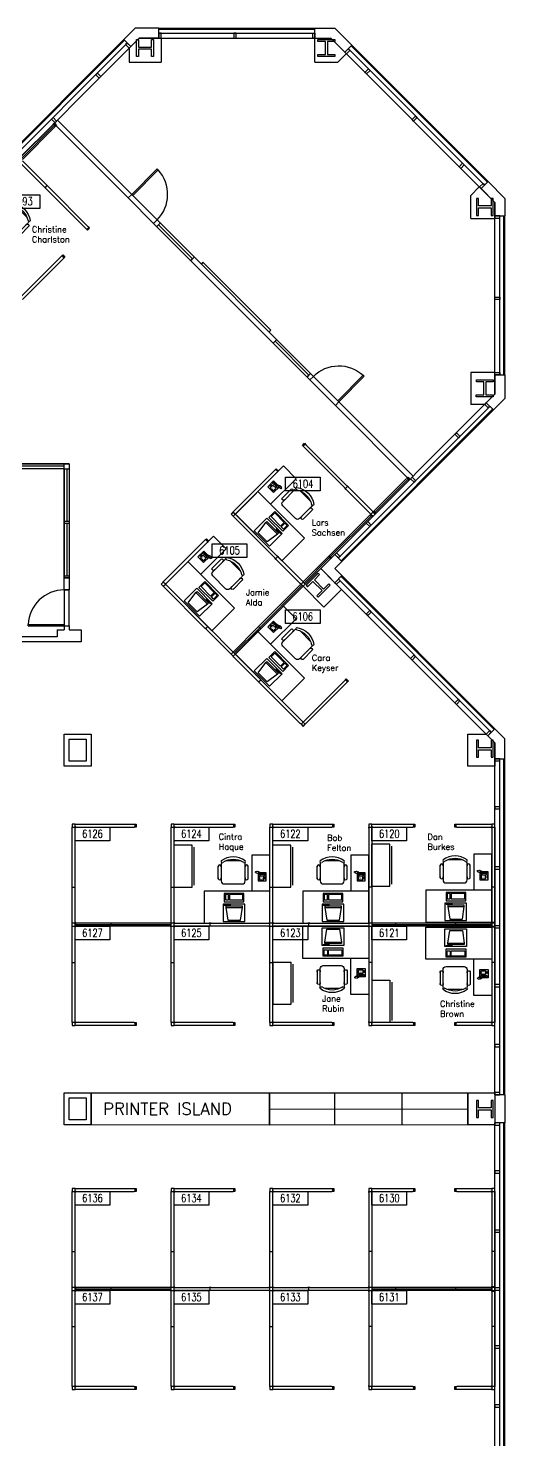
# Model space of a CAD drawing. Header units: millimetres. Extents: x 21174 to 87324, y 2476 to 67413.
# Drawn here: x 73922 to 86111, y 31363 to 67412 of the extents above; entities that cross this region are included whole.
import ezdxf
from ezdxf.enums import TextEntityAlignment as Align

# ---------------------------------------------------------------- set-up
doc = ezdxf.new("R2010")
doc.units = ezdxf.units.MM
doc.header["$MEASUREMENT"] = 0
for name, color, linetype in [('CHAIRS', 4, 'Continuous'), ('CPU', 6, 'Continuous'), ('E-B-FURR', 6, 'Continuous'), ('E-B-GLAZ', 8, 'Continuous'), ('E-B-MULL', 8, 'Continuous'), ('E-B-SHEL', 2, 'Continuous'), ('E-C-HEAD', 5, 'Continuous'), ('E-F-DOOR', 3, 'Continuous'), ('E-S-COLM', 8, 'Continuous'), ('EMPLOYEE', 1, 'Continuous'), ('FILE_CABINETS', 1, 'Continuous'), ('FURNITURE', 3, 'Continuous'), ('PANELS_201', 6, 'Continuous'), ('PHONES', 4, 'Continuous'), ('PRINTER_ISLAND', 7, 'Continuous'), ('RMNUM', 40, 'Continuous')]:
    doc.layers.add(name, color=color, linetype=linetype)
doc.styles.add('ARCHITXT', font='simplex.shx')
doc.styles.add('ROMANS', font='romans', dxfattribs={"width": 0.75, "height": 8})

# ---------------------------------------------------------------- blocks, each defined once
blk = doc.blocks.new('DR-36')
for p, q in [((0, 36), (0, 0)), ((0, 36), (1.5, 36)), ((1.5, 36), (1.5, 0)), ((0, 0), (1.5, 0))]:
    blk.add_line(p, q)
blk.add_arc((0, 0), 36, 0, 87.6141)
blk = doc.blocks.new('RMNUM')
at = {"layer": 'RMNUM'}
blk.add_lwpolyline([(-16.33354, 6.674702), (18.388073, 6.674702), (18.388073, -6.982766), (-16.33354, -6.982766), (-16.33354, 6.674702)], dxfattribs=at)
at = {"layer": 'RMNUM', "style": 'ROMANS', "width": 0.75}
blk.add_attdef('NUMBER', text='', height=8, dxfattribs=at).set_placement((1.027267, 0.114097), align=Align.MIDDLE_CENTER)
blk = doc.blocks.new('DESK2')
for p, q in [((33, 0), (-33, 0)), ((-33, 0), (-33, -68)), ((33, -32), (33, 0)), ((-33, -32), (33, -32)), ((-15, -68), (-15, -32)), ((-33, -68), (-15, -68))]:
    blk.add_line(p, q)
blk = doc.blocks.new('RECTANG')
for p, q in [((1, 1), (0, 1)), ((0, 1), (0, 0)), ((1, 0), (1, 1)), ((0, 0), (1, 0))]:
    blk.add_line(p, q)
blk = doc.blocks.new('IBMAT', base_point=(61, 306))
for p, q in [((75, 307), (75, 306)), ((81, 307), (75, 307)), ((81, 306), (81, 307))]:
    blk.add_line(p, q)
at = {"xscale": 21, "yscale": 17, "zscale": 21}
blk.add_blockref('RECTANG', (61, 306), dxfattribs=at)
blk = doc.blocks.new('KEYBOARD', base_point=(60, 294))
for p, xscale, yscale, zscale in [((60, 294), 19, 8, 19), ((61, 295), 13, 5, 13), ((75, 295), 3, 5, 3)]:
    blk.add_blockref('RECTANG', p, dxfattribs=dict(xscale=xscale, yscale=yscale, zscale=zscale))
blk = doc.blocks.new('COMPUTER')
for p, q in [((-6.6, 16.2), (-8.5, 3.5)), ((6.1, 16.2), (-6.6, 16.2)), ((8, 3.5), (6.1, 16.2)), ((-8.5, 3.5), (-8.5, 2)), ((8, 3.5), (-8.5, 3.5)), ((-8.5, 2), (8, 2)), ((8, 2), (8, 3.5))]:
    blk.add_line(p, q)
at = {"xscale": 1.033846153846154, "yscale": 1.033846153846154, "zscale": 1.033846153846154}
for name, p in [('IBMAT', (-10.9, 0)), ('KEYBOARD', (-10, -10.5))]:
    blk.add_blockref(name, p, dxfattribs=at)
blk = doc.blocks.new('CHAIR7')
for p, q in [((5.1, 15), (17.9, 15)), ((0, 9), (0, -9)), ((20, 12), (3, 12)), ((23, -7.4), (23, 7.4)), ((3, -12), (20, -12)), ((5.1, -15), (17.9, -15))]:
    blk.add_line(p, q)
for centre, radius, start, end in [((5.6, 13.5), 1.56, 73.7398, 286.2602), ((17.4, 13.5), 1.56, 253.7398, 106.2602), ((3, 9), 3, 90, 180), ((20, 9), 3, 62.4156, 90), ((22.3, 11.1), 1.1, 53.3099, 212.0274), ((4.8, 0), 19.6, 327.5758, 32.4242), ((7, 0), 20, 323.1301, 36.8699), ((3, -9), 3, 180, 270), ((5.6, -13.5), 1.56, 73.7398, 286.2602), ((17.4, -13.5), 1.56, 253.7398, 106.2602), ((20, -9), 3, 270, 297.5844), ((22.3, -11.1), 1.1, 147.9726, 306.6901)]:
    blk.add_arc(centre, radius, start, end)
blk = doc.blocks.new('FC42X18D')
for p, q in [((-21, 0), (-21, -18)), ((-21, 0), (21, 0)), ((21, -18), (21, 0)), ((-21, -18), (21, -18)), ((-19, -20), (19, -20))]:
    blk.add_line(p, q)
blk = doc.blocks.new('FNPHONE')
for p, q in [((-9.1, 0.2), (-9.7, 0)), ((-8.9, 0.6), (-9.5, 0.4)), ((-8.7, 1), (-9.3, 0.8)), ((-8.5, 1.4), (-9.1, 1.2)), ((-8.3, 1.8), (-8.9, 1.6)), ((-7.1, 0.6), (-7.5, -0.6)), ((-7.3, 6.5), (-7.3, 1.5)), ((-6.3, 6.5), (-6.3, 1.5)), ((-3.9, 4.8), (-3.9, 4.8)), ((-3.9, 3.9), (-3.9, 3.9)), ((-3.9, 3), (-3.9, 3)), ((-3.9, 2), (-3.9, 2)), ((-2.9, 4.8), (-2.9, 4.8)), ((-2.9, 3.9), (-2.9, 3.9)), ((-2.9, 3), (-2.9, 3)), ((-2.9, 2), (-2.9, 2)), ((-2, 4.8), (-2, 4.8)), ((-2, 3.9), (-2, 3.9)), ((-2, 3), (-2, 3)), ((-2, 2), (-2, 2)), ((-9.3, -0.2), (-9.9, -0.4)), ((-9.3, -0.6), (-9.9, -0.8)), ((-9.3, -1), (-9.9, -1.2)), ((-9.3, -1.4), (-9.9, -1.6)), ((-9.1, -1.8), (-9.7, -2)), ((-8.9, -2.2), (-9.5, -2.4)), ((-8.4, -2.5), (-9, -2.7)), ((-7.9, -2), (-8.5, -2.2)), ((-7.7, -1.6), (-8.3, -1.8)), ((-7.5, -1.2), (-8.1, -1.4)), ((-7.3, -0.8), (-7.9, -1))]:
    blk.add_line(p, q)
for centre, start, end in [((-6.8, 6.5), 298.4915, 241.5085), ((-6.8, 1.5), 118.4915, 61.5085)]:
    blk.add_arc(centre, 1.05, start, end)
for p, xscale, yscale, zscale in [((-8.2, 0), 8.20528234483245, 8.104073169521023, 8.20528234483245), ((-4.8, 1.3), 3.75, 4.375, 3.75), ((-4, 6.7), 2.03125, 0.46875, 2.03125)]:
    blk.add_blockref('RECTANG', p, dxfattribs=dict(xscale=xscale, yscale=yscale, zscale=zscale))

msp = doc.modelspace()

# ---------------------------------------------------------------- linework, layer by layer
at = {"layer": 'E-B-FURR'}
for p, q in [((76758, 67157), (72672, 63068)), ((76758, 67157), (81255, 67157)), ((77320, 67157), (77320, 66543)), ((76502, 66898), (76502, 66543)), ((81841, 66976), (85675, 63143)), ((81841, 66543), (82058, 66760)), ((76502, 66543), (77320, 66543)), ((81255, 66543), (81841, 66543)), ((74606, 65002), (74581, 64977)), ((74635, 64923), (74581, 64977)), ((76478, 63080), (74635, 64923)), ((74646, 65043), (74671, 65067)), ((74725, 65013), (74671, 65067)), ((76569, 63170), (74725, 65013)), ((83803, 65014), (83713, 65105)), ((85242, 63143), (85458, 63359)), ((85242, 62557), (85242, 63143)), ((81127, 58431), (77129, 62429)), ((81217, 58521), (77219, 62520)), ((85855, 58063), (85855, 62557)), ((80126, 59701), (78391, 61435)), ((85855, 58621), (85238, 58621)), ((85238, 58621), (85238, 57803)), ((85855, 58063), (81767, 53974)), ((83675, 55883), (81778, 57780)), ((83765, 55973), (81868, 57871)), ((85600, 57803), (85238, 57803)), ((74971, 56288), (70550, 56288)), ((74971, 56288), (74971, 53375)), ((74843, 56160), (70550, 56160)), ((74843, 56160), (74843, 53375)), ((83700, 55908), (83675, 55883)), ((83741, 55948), (83765, 55973)), ((74843, 53068), (74843, 53375)), ((74843, 53068), (74843, 53375)), ((74971, 53375), (74971, 53068)), ((74971, 53375), (74971, 53068)), ((74843, 53068), (74971, 53068)), ((81486, 52628), (80953, 53161)), ((85675, 49343), (81938, 53079)), ((74664, 52046), (74664, 51867)), ((74664, 52046), (74843, 52046)), ((74843, 52148), (74843, 52046)), ((74843, 52148), (74971, 52148)), ((74971, 52148), (74971, 52046)), ((74971, 52046), (75278, 52046)), ((75278, 52046), (75278, 51739)), ((75278, 51739), (70422, 51739)), ((74664, 51867), (70550, 51867)), ((85855, 40170), (85855, 48757)), ((85855, 30970), (85855, 39455))]:
    msp.add_line(p, q, dxfattribs=at)
for points in [[(81255, 66543), (81255, 67157), (81661, 67157), (81841, 66976)], [(76569, 63170), (76478, 63080)], [(85242, 62557), (85855, 62557), (85855, 62962), (85675, 63143)], [(77219, 62520), (77129, 62429)], [(78391, 61435), (78351, 61395)], [(80126, 59701), (80086, 59660)], [(81217, 58521), (81127, 58431)], [(81868, 57871), (81778, 57780)], [(80953, 53161), (81405, 53612)], [(81405, 53612), (81938, 53079)], [(81486, 52628), (81938, 53079)], [(85855, 49162), (85855, 48566), (85165, 48566), (85165, 49383), (85634, 49383)]]:
    msp.add_lwpolyline(points, dxfattribs=at)
for points in [[(75531, 49383), (75531, 48566), (74841, 48566), (74841, 49383)], [(75403, 49256), (75403, 48693), (74969, 48693), (74969, 49256)], [(75531, 40221), (75531, 39403), (74841, 39403), (74841, 40221)], [(75403, 40093), (75403, 39531), (74969, 39531), (74969, 40093)], [(85855, 40221), (85855, 39403), (85165, 39403), (85165, 40221)]]:
    msp.add_lwpolyline(points, close=True, dxfattribs=at)
at = {"layer": 'E-B-GLAZ'}
for p, q in [((76365, 67125), (72492, 63249)), ((76383, 67106), (72510, 63231)), ((77266, 67412), (81255, 67412)), ((77266, 67387), (81255, 67387)), ((77266, 67285), (81255, 67285)), ((76455, 67034), (72582, 63158)), ((82110, 66888), (85593, 63405)), ((82182, 66960), (85665, 63478)), ((82200, 66979), (85683, 63496)), ((85983, 58560), (85983, 62557)), ((86085, 58560), (86085, 62618)), ((86111, 58560), (86111, 62618)), ((78076, 61478), (78166, 61569)), ((81055, 58501), (81145, 58592)), ((85728, 57755), (81857, 53883)), ((85800, 57682), (81929, 53811)), ((85818, 57664), (81947, 53793)), ((74843, 56160), (74843, 56288)), ((74843, 56224), (73455, 56224)), ((74843, 56160), (74971, 56160)), ((74907, 56160), (74907, 54819)), ((74843, 54819), (74971, 54819)), ((74843, 54768), (74971, 54768)), ((74907, 54768), (74907, 53426)), ((74843, 53426), (74971, 53426)), ((74843, 53375), (74971, 53375)), ((74843, 53375), (74971, 53375)), ((74971, 53375), (74843, 53375)), ((74971, 53375), (74843, 53375)), ((85837, 49505), (81929, 53414)), ((85855, 49523), (81947, 53432)), ((85765, 49433), (81857, 53341)), ((85983, 40170), (85983, 48757)), ((86085, 40170), (86085, 48757)), ((86111, 40170), (86111, 48757)), ((85983, 30970), (85983, 39455)), ((86085, 30970), (86085, 39455)), ((86111, 30970), (86111, 39455))]:
    msp.add_line(p, q, dxfattribs=at)
for points in [[(78166, 61569), (78076, 61478), (78124, 61526), (77256, 62393), (77299, 62436), (77209, 62346)], [(81145, 58592), (81055, 58501), (81103, 58549), (80235, 59416), (80278, 59459), (80188, 59369)]]:
    msp.add_lwpolyline(points, dxfattribs=at)
at = {"layer": 'E-B-MULL'}
for points in [[(77266, 67285), (77266, 67157), (77324, 67157), (77324, 67285)], [(79182, 67285), (79182, 67157), (79240, 67157), (79240, 67285)], [(81255, 67285), (81255, 67157), (81198, 67157), (81198, 67285)], [(76414, 66994), (76505, 66903), (76545, 66944), (76455, 67034)], [(82149, 66846), (82059, 66756), (82018, 66797), (82109, 66887)], [(82664, 66335), (82573, 66244), (82533, 66285), (82623, 66375)], [(75650, 66226), (75740, 66136), (75781, 66176), (75691, 66267)], [(74516, 65092), (74606, 65002), (74647, 65042), (74557, 65133)], [(83869, 65129), (83778, 65039), (83738, 65080), (83828, 65170)], [(85033, 63965), (84943, 63875), (84984, 63834), (85074, 63924)], [(85595, 63408), (85505, 63317), (85464, 63358), (85555, 63448)], [(85983, 62618), (85855, 62618), (85855, 62561), (85983, 62561)], [(85983, 60484), (85855, 60484), (85855, 60541), (85983, 60541)], [(85983, 58560), (85855, 58560), (85855, 58617), (85983, 58617)], [(85687, 57714), (85597, 57804), (85638, 57845), (85728, 57755)], [(84925, 56951), (84834, 57042), (84875, 57082), (84965, 56992)], [(83791, 55817), (83700, 55908), (83741, 55948), (83831, 55858)], [(82697, 54724), (82607, 54814), (82566, 54773), (82657, 54683)], [(81857, 53883), (81767, 53974), (81807, 54014), (81898, 53924)], [(81857, 53341), (81767, 53251), (81807, 53210), (81898, 53301)], [(82697, 52501), (82607, 52411), (82566, 52451), (82657, 52542)], [(83791, 51408), (83700, 51317), (83741, 51277), (83831, 51367)], [(84925, 50273), (84834, 50183), (84875, 50142), (84965, 50233)], [(85724, 49474), (85634, 49383), (85675, 49343), (85765, 49433)], [(85983, 48757), (85855, 48757), (85855, 48699), (85983, 48699)], [(85983, 47530), (85855, 47530), (85855, 47473), (85983, 47473)], [(85983, 45997), (85855, 45997), (85855, 45939), (85983, 45939)], [(85983, 44492), (85855, 44492), (85855, 44435), (85983, 44435)], [(85983, 42988), (85855, 42988), (85855, 42930), (85983, 42930)], [(85983, 41454), (85855, 41454), (85855, 41397), (85983, 41397)], [(85983, 40228), (85855, 40228), (85855, 40170), (85983, 40170)], [(85983, 39455), (85855, 39455), (85855, 39397), (85983, 39397)], [(85983, 38228), (85855, 38228), (85855, 38170), (85983, 38170)], [(85983, 36720), (85855, 36720), (85855, 36663), (85983, 36663)], [(85983, 35241), (85855, 35241), (85855, 35184), (85983, 35184)], [(85983, 33762), (85855, 33762), (85855, 33705), (85983, 33705)], [(85983, 32254), (85855, 32254), (85855, 32197), (85983, 32197)]]:
    msp.add_lwpolyline(points, close=True, dxfattribs=at)
at = {"layer": 'E-B-SHEL'}
for p, q in [((76365, 67125), (76655, 67412)), ((76545, 66944), (76365, 67125)), ((76545, 66944), (76761, 67157)), ((77266, 67412), (76655, 67412)), ((77266, 67157), (76761, 67157)), ((77266, 67157), (77266, 67412)), ((81255, 67157), (81255, 67412)), ((81255, 67412), (81767, 67412)), ((81255, 67157), (81661, 67157)), ((82020, 66798), (81661, 67157)), ((82200, 66979), (81767, 67412)), ((82018, 66797), (82200, 66979)), ((85686, 63498), (85505, 63317)), ((86111, 63068), (85683, 63496)), ((85855, 62962), (85506, 63317)), ((85855, 62962), (85855, 62557)), ((86111, 63068), (86111, 62618)), ((85855, 62618), (86111, 62618)), ((85855, 58560), (86111, 58560)), ((85855, 58560), (85855, 58063)), ((86111, 58560), (86111, 57957)), ((85638, 57845), (85855, 58063)), ((85638, 57845), (85818, 57664)), ((85818, 57664), (86111, 57957)), ((81767, 53974), (81405, 53612)), ((81947, 53793), (81767, 53974)), ((81947, 53793), (81767, 53612)), ((81767, 53251), (81405, 53612)), ((81947, 53432), (81767, 53612)), ((81947, 53432), (81767, 53251)), ((85675, 49343), (85855, 49523)), ((85855, 49523), (86111, 49268)), ((85675, 49343), (85855, 49162)), ((85855, 48757), (85855, 49162)), ((86111, 48757), (86111, 49268)), ((85855, 48757), (86111, 48757)), ((86111, 40170), (85855, 40170)), ((85855, 40170), (85855, 39455)), ((86111, 40170), (86111, 39455)), ((86111, 39455), (85855, 39455))]:
    msp.add_line(p, q, dxfattribs=at)
at = {"layer": 'E-C-HEAD'}
for p, q in [((77217, 62520), (76567, 63171)), ((76477, 63081), (77127, 62429)), ((81779, 57779), (81127, 58429)), ((81218, 58519), (81869, 57869)), ((70550, 56288), (74971, 56288)), ((74971, 56288), (74971, 53375)), ((74843, 56160), (70601, 56160)), ((74843, 53375), (74843, 56160)), ((74843, 53068), (74843, 52148)), ((74971, 53068), (74843, 53068)), ((74971, 52148), (74971, 53068)), ((74843, 52148), (74971, 52148))]:
    msp.add_line(p, q, dxfattribs=at)
at = {"layer": 'E-S-COLM'}
for points in [[(76745, 66688), (76693, 66688), (76694, 67122), (76745, 67122), (76745, 66931), (77077, 66930), (77077, 67122), (77129, 67122), (77128, 66687), (77077, 66687), (77077, 66879), (76745, 66880)], [(81331, 67074), (81332, 67125), (81766, 67124), (81766, 67073), (81574, 67073), (81574, 66741), (81765, 66741), (81765, 66690), (81331, 66690), (81331, 66741), (81523, 66741), (81523, 67073)], [(85766, 62633), (85817, 62633), (85817, 63067), (85766, 63067), (85766, 62875), (85434, 62875), (85434, 63067), (85383, 63067), (85383, 62633), (85434, 62633), (85434, 62824), (85766, 62824)], [(85383, 58379), (85383, 58430), (85817, 58429), (85817, 58378), (85625, 58378), (85625, 58046), (85817, 58046), (85816, 57995), (85382, 57995), (85382, 58047), (85574, 58046), (85574, 58379)], [(81376, 53457), (81340, 53493), (81033, 53186), (81069, 53150), (81204, 53285), (81439, 53050), (81304, 52915), (81340, 52879), (81647, 53186), (81611, 53222), (81476, 53086), (81241, 53321)], [(85766, 48795), (85817, 48795), (85817, 49230), (85766, 49230), (85766, 49038), (85434, 49038), (85434, 49230), (85383, 49230), (85383, 48795), (85434, 48795), (85434, 48987), (85766, 48987)], [(85766, 39595), (85817, 39595), (85817, 40030), (85766, 40030), (85766, 39838), (85434, 39838), (85434, 40030), (85383, 40030), (85383, 39595), (85434, 39595), (85434, 39787), (85766, 39787)]]:
    msp.add_lwpolyline(points, close=True, dxfattribs=at)
at = {"layer": 'FILE_CABINETS'}
for p, q in [((81753, 40216), (81754, 39399)), ((83480, 40221), (83481, 39401)), ((80097, 39809), (85165, 39812))]:
    msp.add_line(p, q, dxfattribs=at)
msp.add_lwpolyline([(80097, 40221), (85165, 40221), (85165, 39403), (80097, 39397)], close=True, dxfattribs=at)
at = {"layer": 'PANELS_201', "linetype": 'Continuous'}
for p, q in [((82688, 55004), (82742, 54950)), ((82797, 55004), (82742, 55058)), ((81658, 53865), (81604, 53920)), ((85779, 45498), (85779, 45447)), ((85855, 45473), (85779, 45473)), ((85855, 45498), (85855, 45447)), ((77678, 44553), (78547, 44553)), ((78547, 44476), (77678, 44476)), ((78598, 44553), (80080, 44553)), ((80080, 44476), (78598, 44476)), ((80208, 44553), (81077, 44553)), ((81077, 44476), (80208, 44476)), ((81128, 44553), (82610, 44553)), ((82610, 44476), (81128, 44476)), ((85855, 44553), (85779, 44553)), ((85779, 44476), (85855, 44476)), ((85779, 43582), (85779, 43531)), ((85855, 43556), (85779, 43556)), ((85855, 43582), (85855, 43531)), ((85779, 36196), (85779, 36145)), ((85855, 36171), (85779, 36171)), ((85855, 36196), (85855, 36145)), ((77678, 35251), (78547, 35251)), ((78547, 35174), (77678, 35174)), ((78598, 35251), (80080, 35251)), ((80080, 35174), (78598, 35174)), ((80208, 35251), (81077, 35251)), ((81077, 35174), (80208, 35174)), ((81128, 35251), (82610, 35251)), ((82610, 35174), (81128, 35174)), ((85855, 35251), (85779, 35251)), ((85779, 35174), (85855, 35174)), ((85779, 34280), (85779, 34228)), ((85855, 34254), (85779, 34254)), ((85855, 34280), (85855, 34228))]:
    msp.add_line(p, q, dxfattribs=at)
for points in [[(73721, 64116), (74552, 64947)], [(73730, 64071), (74597, 64938)], [(73775, 64062), (74606, 64893)], [(74554, 64951), (74573, 64968), (74592, 64985), (74643, 64928), (74605, 64894)], [(74624, 64911), (74573, 64968)], [(74335, 63357), (73721, 63971)], [(74389, 63411), (73775, 64026)], [(74371, 63321), (74335, 63357)], [(74353, 63339), (74407, 63393)], [(75419, 62273), (74371, 63321)], [(74425, 63375), (74389, 63411)], [(75473, 62327), (74425, 63375)], [(75456, 62345), (75474, 62326), (75492, 62308), (75437, 62254), (75401, 62291)], [(75419, 62273), (75474, 62326)], [(74769, 61586), (73721, 60538)], [(74823, 61532), (73775, 60484)], [(74769, 61586), (74787, 61604), (74805, 61622), (74859, 61568), (74823, 61532)], [(74841, 61550), (74787, 61604)], [(80971, 56721), (80953, 56739), (80935, 56757), (80990, 56811), (81026, 56775)], [(81008, 56793), (80953, 56739)], [(82020, 55672), (80971, 56721)], [(82074, 55727), (81026, 56775)], [(79182, 55076), (80231, 56124)], [(79237, 55022), (80285, 56070)], [(80231, 56124), (80249, 56142), (80267, 56160), (80321, 56106), (80285, 56070)], [(80303, 56088), (80249, 56142)], [(83592, 55907), (82760, 55076)], [(83637, 55898), (82769, 55031)], [(83594, 55911), (83613, 55928), (83632, 55945), (83683, 55888), (83645, 55854)], [(83664, 55871), (83613, 55928)], [(82056, 55636), (82020, 55672)], [(82038, 55654), (82092, 55709)], [(82670, 55022), (82056, 55636)], [(82110, 55690), (82074, 55727)], [(82724, 55076), (82110, 55690)], [(83646, 55853), (82815, 55022)], [(79164, 55058), (79110, 55004), (79164, 54950)], [(79237, 55022), (79219, 55004), (79164, 55058), (79182, 55076)], [(79182, 54932), (79164, 54950), (79219, 55004), (79237, 54986)], [(80231, 53883), (79182, 54932)], [(80285, 53938), (79237, 54986)], [(82670, 54986), (81622, 53938)], [(82715, 54977), (81631, 53892)], [(82724, 54932), (81676, 53883)], [(82724, 55076), (82742, 55058), (82688, 55004), (82670, 55022)], [(82760, 54968), (82742, 54950), (82724, 54932), (82670, 54986), (82706, 55022)], [(82670, 54986), (82688, 55004), (82742, 54950), (82724, 54932)], [(82724, 55040), (82742, 55058), (82760, 55076), (82815, 55022), (82779, 54986)], [(82815, 55022), (82797, 55004), (82742, 55058), (82760, 55076)], [(82797, 55004), (82742, 54950)], [(77394, 53287), (78442, 54335)], [(77448, 53233), (78496, 54281)], [(78442, 54335), (78460, 54353), (78478, 54371), (78532, 54317), (78496, 54281)], [(78514, 54299), (78460, 54353)], [(80267, 53847), (80231, 53883)], [(80249, 53865), (80303, 53920)], [(80881, 53233), (80267, 53847)], [(80321, 53902), (80285, 53938)], [(80935, 53287), (80321, 53902)], [(81586, 53902), (80971, 53287)], [(81631, 53892), (80981, 53242)], [(81640, 53847), (81026, 53233)], [(81586, 53902), (81604, 53920), (81622, 53938), (81676, 53883), (81640, 53847)], [(81622, 53938), (81586, 53902)], [(81658, 53865), (81604, 53920)], [(81676, 53883), (81640, 53847)], [(77375, 53269), (77321, 53215), (77375, 53161)], [(77448, 53233), (77430, 53215), (77375, 53269), (77394, 53287)], [(77394, 53143), (77375, 53161), (77430, 53215), (77448, 53197)], [(78442, 52094), (77394, 53143)], [(78496, 52149), (77448, 53197)], [(79833, 52149), (80881, 53197)], [(79842, 52103), (80926, 53188)], [(79887, 52094), (80935, 53143)], [(80935, 53287), (80953, 53269), (80899, 53215), (80881, 53233)], [(80881, 53197), (80899, 53215), (80953, 53161), (80935, 53143)], [(81026, 53233), (81008, 53215), (80953, 53269), (80971, 53287)], [(81008, 53215), (80953, 53161)], [(78478, 52058), (78442, 52094)], [(78460, 52076), (78514, 52131)], [(79092, 51444), (78478, 52058)], [(78532, 52113), (78496, 52149)], [(79146, 51498), (78532, 52113)], [(79182, 51498), (79797, 52113)], [(79192, 51453), (79842, 52103)], [(79237, 51444), (79851, 52058)], [(79797, 52113), (79833, 52149)], [(79815, 52131), (79869, 52076)], [(79851, 52058), (79887, 52094)], [(79146, 51498), (79164, 51480), (79110, 51426), (79092, 51444)], [(79164, 51372), (79110, 51426)], [(79237, 51444), (79219, 51426), (79164, 51480), (79182, 51498)], [(79182, 51354), (79164, 51372), (79219, 51426), (79237, 51408)], [(79797, 50739), (79182, 51354)], [(79851, 50793), (79237, 51408)], [(79833, 50703), (79797, 50739)], [(79815, 50721), (79869, 50775)], [(80881, 49655), (79833, 50703)], [(79887, 50757), (79851, 50793)], [(80935, 49709), (79887, 50757)], [(82020, 50757), (80971, 49709)], [(82074, 50703), (81026, 49655)], [(82020, 50757), (82038, 50775), (82056, 50793), (82110, 50739), (82074, 50703)], [(82092, 50721), (82038, 50775)], [(80935, 49709), (80953, 49691), (80899, 49637), (80881, 49655)], [(80899, 49637), (80953, 49583), (81008, 49637)], [(81026, 49655), (81008, 49637), (80953, 49691), (80971, 49709)], [(75122, 47083), (75045, 47083), (75045, 47006)], [(75045, 46981), (75045, 47006), (75122, 47006), (75122, 46981)], [(75045, 45498), (75045, 46981)], [(75148, 47006), (75122, 47006), (75122, 47083), (75148, 47083)], [(75122, 45498), (75122, 46981)], [(75148, 47083), (76630, 47083)], [(75148, 47006), (76630, 47006)], [(76630, 47083), (76655, 47083), (76681, 47083), (76681, 47006), (76630, 47006)], [(76655, 47006), (76655, 47083)], [(77652, 47083), (77575, 47083), (77575, 47006)], [(77575, 46981), (77575, 47006), (77652, 47006), (77652, 46981)], [(77575, 45498), (77575, 46981)], [(77678, 47006), (77652, 47006), (77652, 47083), (77678, 47083)], [(77652, 45498), (77652, 46981)], [(77678, 47083), (79160, 47083)], [(77678, 47006), (79160, 47006)], [(79160, 47083), (79185, 47083), (79211, 47083), (79211, 47006), (79160, 47006)], [(79185, 47006), (79185, 47083)], [(80182, 47083), (80105, 47083), (80105, 47006)], [(80105, 46981), (80105, 47006), (80182, 47006), (80182, 46981)], [(80105, 45498), (80105, 46981)], [(80208, 47006), (80182, 47006), (80182, 47083), (80208, 47083)], [(80182, 45498), (80182, 46981)], [(80208, 47083), (81690, 47083)], [(80208, 47006), (81690, 47006)], [(81690, 47083), (81715, 47083), (81741, 47083), (81741, 47006), (81690, 47006)], [(81715, 47006), (81715, 47083)], [(82712, 47083), (82635, 47083), (82635, 47006)], [(82635, 46981), (82635, 47006), (82712, 47006), (82712, 46981)], [(82635, 46981), (82635, 45498)], [(82738, 47006), (82712, 47006), (82712, 47083), (82738, 47083)], [(82712, 46981), (82712, 45498)], [(82738, 47083), (83760, 47083)], [(82738, 47006), (83760, 47006)], [(83760, 47083), (83785, 47083), (83811, 47083), (83811, 47006), (83760, 47006)], [(83785, 47006), (83785, 47083)], [(84884, 47006), (84859, 47006), (84833, 47006), (84833, 47083), (84884, 47083)], [(84859, 47083), (84859, 47006)], [(84884, 47083), (85753, 47083)], [(84884, 47006), (85753, 47006)], [(85753, 47083), (85779, 47083), (85779, 47006), (85753, 47006)], [(85855, 47006), (85855, 47083), (85779, 47083)], [(85779, 46981), (85779, 47006), (85855, 47006), (85855, 46981)], [(85779, 46981), (85779, 45498)], [(85855, 46981), (85855, 45498)], [(75045, 45447), (75045, 45498)], [(75045, 45473), (75122, 45473)], [(75045, 44578), (75045, 45447)], [(75122, 45447), (75122, 45498)], [(75122, 44578), (75122, 45447)], [(77575, 45447), (77575, 45498)], [(77575, 45473), (77652, 45473)], [(77575, 44578), (77575, 45447)], [(77652, 45447), (77652, 45498)], [(77652, 44578), (77652, 45447)], [(80105, 45447), (80105, 45498)], [(80105, 45473), (80182, 45473)], [(80105, 44578), (80105, 45447)], [(80182, 45447), (80182, 45498)], [(80182, 44578), (80182, 45447)], [(82635, 45498), (82635, 45447)], [(82712, 45473), (82635, 45473)], [(82635, 45447), (82635, 44578)], [(82712, 45498), (82712, 45447)], [(82712, 45447), (82712, 44578)], [(85779, 45447), (85779, 44578)], [(85855, 45447), (85855, 44578)], [(75122, 44578), (75122, 44553), (75045, 44553), (75045, 44578)], [(75045, 44476), (75045, 44553)], [(75045, 44451), (75045, 44476), (75122, 44476), (75122, 44451)], [(75045, 43582), (75045, 44451)], [(75148, 44476), (75122, 44476), (75122, 44553), (75148, 44553)], [(76042, 44515), (75122, 44515)], [(75122, 43582), (75122, 44451)], [(76017, 44553), (75148, 44553)], [(76017, 44476), (75148, 44476)], [(76068, 44553), (76017, 44553)], [(76068, 44476), (76017, 44476)], [(76042, 44476), (76042, 44553)], [(77575, 44515), (76042, 44515)], [(77550, 44553), (76068, 44553)], [(77550, 44476), (76068, 44476)], [(77550, 44476), (77575, 44476), (77575, 44553), (77550, 44553)], [(77652, 44578), (77652, 44553), (77575, 44553), (77575, 44578)], [(77575, 44451), (77575, 44476), (77652, 44476), (77652, 44451)], [(77575, 43582), (77575, 44451)], [(77678, 44476), (77652, 44476), (77652, 44553), (77678, 44553)], [(77652, 43582), (77652, 44451)], [(78598, 44553), (78547, 44553)], [(78598, 44476), (78547, 44476)], [(78572, 44476), (78572, 44553)], [(80080, 44476), (80105, 44476), (80105, 44553), (80080, 44553)], [(80182, 44578), (80182, 44553), (80105, 44553), (80105, 44578)], [(80105, 44451), (80105, 44476), (80182, 44476), (80182, 44451)], [(80105, 43582), (80105, 44451)], [(80208, 44476), (80182, 44476), (80182, 44553), (80208, 44553)], [(80182, 43582), (80182, 44451)], [(81128, 44553), (81077, 44553)], [(81128, 44476), (81077, 44476)], [(81102, 44476), (81102, 44553)], [(82610, 44553), (82635, 44553), (82635, 44476), (82610, 44476)], [(82712, 44578), (82712, 44553), (82635, 44553), (82635, 44578)], [(82635, 44451), (82635, 44476), (82712, 44476), (82712, 44451)], [(82635, 44451), (82635, 43582)], [(82738, 44553), (82712, 44553), (82712, 44476), (82738, 44476)], [(83325, 44515), (82712, 44515)], [(82712, 44451), (82712, 43582)], [(83300, 44553), (82738, 44553)], [(83300, 44476), (82738, 44476)], [(83351, 44553), (83300, 44553)], [(83351, 44476), (83300, 44476)], [(83325, 44476), (83325, 44553)], [(84859, 44515), (83325, 44515)], [(84833, 44553), (83351, 44553)], [(84833, 44476), (83351, 44476)], [(84884, 44553), (84833, 44553)], [(84884, 44476), (84833, 44476)], [(84859, 44476), (84859, 44553)], [(85779, 44515), (84859, 44515)], [(85753, 44553), (84884, 44553)], [(85753, 44476), (84884, 44476)], [(85753, 44553), (85779, 44553), (85779, 44476), (85753, 44476)], [(85855, 44578), (85855, 44553), (85779, 44553), (85779, 44578)], [(85779, 44527), (85779, 44553), (85779, 44578), (85855, 44578), (85855, 44527)], [(85855, 44502), (85855, 44476), (85855, 44451), (85779, 44451), (85779, 44502)], [(85779, 44451), (85779, 44476), (85855, 44476), (85855, 44451)], [(85779, 44451), (85779, 43582)], [(85855, 44553), (85855, 44476)], [(85855, 44451), (85855, 43582)], [(75045, 43531), (75045, 43582)], [(75045, 43556), (75122, 43556)], [(75045, 42048), (75045, 43531)], [(75122, 43531), (75122, 43582)], [(75122, 42048), (75122, 43531)], [(77575, 43531), (77575, 43582)], [(77575, 43556), (77652, 43556)], [(77575, 42048), (77575, 43531)], [(77652, 43531), (77652, 43582)], [(77652, 42048), (77652, 43531)], [(80105, 43531), (80105, 43582)], [(80105, 43556), (80182, 43556)], [(80105, 42048), (80105, 43531)], [(80182, 43531), (80182, 43582)], [(80182, 42048), (80182, 43531)], [(82635, 43582), (82635, 43531)], [(82712, 43556), (82635, 43556)], [(82635, 43531), (82635, 42048)], [(82712, 43582), (82712, 43531)], [(82712, 43531), (82712, 42048)], [(85779, 43531), (85779, 42049)], [(85855, 43531), (85855, 42049)], [(75122, 42048), (75122, 42023), (75045, 42023), (75045, 42048)], [(75045, 42023), (75045, 41946), (75122, 41946)], [(75148, 41946), (75122, 41946), (75122, 42023), (75148, 42023)], [(76630, 42023), (75148, 42023)], [(76630, 41946), (75148, 41946)], [(76630, 42023), (76655, 42023), (76681, 42023), (76681, 41946), (76630, 41946)], [(76655, 41946), (76655, 42023)], [(77652, 42048), (77652, 42023), (77575, 42023), (77575, 42048)], [(77575, 42023), (77575, 41946), (77652, 41946)], [(77678, 41946), (77652, 41946), (77652, 42023), (77678, 42023)], [(79160, 42023), (77678, 42023)], [(79160, 41946), (77678, 41946)], [(79160, 42023), (79185, 42023), (79211, 42023), (79211, 41946), (79160, 41946)], [(79185, 41946), (79185, 42023)], [(80182, 42048), (80182, 42023), (80105, 42023), (80105, 42048)], [(80105, 42023), (80105, 41946), (80182, 41946)], [(80208, 41946), (80182, 41946), (80182, 42023), (80208, 42023)], [(81690, 42023), (80208, 42023)], [(81690, 41946), (80208, 41946)], [(81690, 42023), (81715, 42023), (81741, 42023), (81741, 41946), (81690, 41946)], [(81715, 41946), (81715, 42023)], [(82712, 42048), (82712, 42023), (82635, 42023), (82635, 42048)], [(82635, 42023), (82635, 41946), (82712, 41946)], [(82738, 41946), (82712, 41946), (82712, 42023), (82738, 42023)], [(83760, 42023), (82738, 42023)], [(83760, 41946), (82738, 41946)], [(83760, 42023), (83785, 42023), (83811, 42023), (83811, 41946), (83760, 41946)], [(83785, 41946), (83785, 42023)], [(84884, 41946), (84859, 41946), (84833, 41946), (84833, 42023), (84884, 42023)], [(84859, 42023), (84859, 41946)], [(85753, 42023), (84884, 42023)], [(85753, 41946), (84884, 41946)], [(85753, 42023), (85779, 42023), (85779, 41946), (85753, 41946)], [(85855, 42049), (85855, 42023), (85779, 42023), (85779, 42049)], [(85779, 41946), (85855, 41946), (85855, 42023)], [(75122, 37781), (75045, 37781), (75045, 37704)], [(75045, 37678), (75045, 37704), (75122, 37704), (75122, 37678)], [(75045, 36196), (75045, 37678)], [(75148, 37704), (75122, 37704), (75122, 37781), (75148, 37781)], [(75122, 36196), (75122, 37678)], [(75148, 37781), (76630, 37781)], [(75148, 37704), (76630, 37704)], [(76630, 37781), (76655, 37781), (76681, 37781), (76681, 37704), (76630, 37704)], [(76655, 37704), (76655, 37781)], [(77652, 37781), (77575, 37781), (77575, 37704)], [(77575, 37678), (77575, 37704), (77652, 37704), (77652, 37678)], [(77575, 36196), (77575, 37678)], [(77678, 37704), (77652, 37704), (77652, 37781), (77678, 37781)], [(77652, 36196), (77652, 37678)], [(77678, 37781), (79160, 37781)], [(77678, 37704), (79160, 37704)], [(79160, 37781), (79185, 37781), (79211, 37781), (79211, 37704), (79160, 37704)], [(79185, 37704), (79185, 37781)], [(80182, 37781), (80105, 37781), (80105, 37704)], [(80105, 37678), (80105, 37704), (80182, 37704), (80182, 37678)], [(80105, 36196), (80105, 37678)], [(80208, 37704), (80182, 37704), (80182, 37781), (80208, 37781)], [(80182, 36196), (80182, 37678)], [(80208, 37781), (81690, 37781)], [(80208, 37704), (81690, 37704)], [(81690, 37781), (81715, 37781), (81741, 37781), (81741, 37704), (81690, 37704)], [(81715, 37704), (81715, 37781)], [(82712, 37781), (82635, 37781), (82635, 37704)], [(82635, 37678), (82635, 37704), (82712, 37704), (82712, 37678)], [(82635, 37678), (82635, 36196)], [(82738, 37704), (82712, 37704), (82712, 37781), (82738, 37781)], [(82712, 37678), (82712, 36196)], [(82738, 37781), (83760, 37781)], [(82738, 37704), (83760, 37704)], [(83760, 37781), (83785, 37781), (83811, 37781), (83811, 37704), (83760, 37704)], [(83785, 37704), (83785, 37781)], [(84884, 37704), (84859, 37704), (84833, 37704), (84833, 37781), (84884, 37781)], [(84859, 37781), (84859, 37704)], [(84884, 37781), (85753, 37781)], [(84884, 37704), (85753, 37704)], [(85753, 37781), (85779, 37781), (85779, 37704), (85753, 37704)], [(85855, 37704), (85855, 37781), (85779, 37781)], [(85779, 37678), (85779, 37704), (85855, 37704), (85855, 37678)], [(85779, 37678), (85779, 36196)], [(85855, 37678), (85855, 36196)], [(75045, 36145), (75045, 36196)], [(75045, 36171), (75122, 36171)], [(75045, 35276), (75045, 36145)], [(75122, 36145), (75122, 36196)], [(75122, 35276), (75122, 36145)], [(77575, 36145), (77575, 36196)], [(77575, 36171), (77652, 36171)], [(77575, 35276), (77575, 36145)], [(77652, 36145), (77652, 36196)], [(77652, 35276), (77652, 36145)], [(80105, 36145), (80105, 36196)], [(80105, 36171), (80182, 36171)], [(80105, 35276), (80105, 36145)], [(80182, 36145), (80182, 36196)], [(80182, 35276), (80182, 36145)], [(82635, 36196), (82635, 36145)], [(82712, 36171), (82635, 36171)], [(82635, 36145), (82635, 35276)], [(82712, 36196), (82712, 36145)], [(82712, 36145), (82712, 35276)], [(85779, 36145), (85779, 35276)], [(85855, 36145), (85855, 35276)], [(75122, 35276), (75122, 35251), (75045, 35251), (75045, 35276)], [(75045, 35174), (75045, 35251)], [(75045, 35148), (75045, 35174), (75122, 35174), (75122, 35148)], [(75045, 34280), (75045, 35148)], [(75148, 35174), (75122, 35174), (75122, 35251), (75148, 35251)], [(76042, 35212), (75122, 35212)], [(75122, 34280), (75122, 35148)], [(76017, 35251), (75148, 35251)], [(76017, 35174), (75148, 35174)], [(76068, 35251), (76017, 35251)], [(76068, 35174), (76017, 35174)], [(76042, 35174), (76042, 35251)], [(77575, 35212), (76042, 35212)], [(77550, 35251), (76068, 35251)], [(77550, 35174), (76068, 35174)], [(77550, 35174), (77575, 35174), (77575, 35251), (77550, 35251)], [(77652, 35276), (77652, 35251), (77575, 35251), (77575, 35276)], [(77575, 35148), (77575, 35174), (77652, 35174), (77652, 35148)], [(77575, 34280), (77575, 35148)], [(77678, 35174), (77652, 35174), (77652, 35251), (77678, 35251)], [(77652, 34280), (77652, 35148)], [(78598, 35251), (78547, 35251)], [(78598, 35174), (78547, 35174)], [(78572, 35174), (78572, 35251)], [(80080, 35174), (80105, 35174), (80105, 35251), (80080, 35251)], [(80182, 35276), (80182, 35251), (80105, 35251), (80105, 35276)], [(80105, 35148), (80105, 35174), (80182, 35174), (80182, 35148)], [(80105, 34280), (80105, 35148)], [(80208, 35174), (80182, 35174), (80182, 35251), (80208, 35251)], [(80182, 34280), (80182, 35148)], [(81128, 35251), (81077, 35251)], [(81128, 35174), (81077, 35174)], [(81102, 35174), (81102, 35251)], [(82610, 35251), (82635, 35251), (82635, 35174), (82610, 35174)], [(82712, 35276), (82712, 35251), (82635, 35251), (82635, 35276)], [(82635, 35148), (82635, 35174), (82712, 35174), (82712, 35148)], [(82635, 35148), (82635, 34280)], [(82738, 35251), (82712, 35251), (82712, 35174), (82738, 35174)], [(83325, 35212), (82712, 35212)], [(82712, 35148), (82712, 34280)], [(83300, 35251), (82738, 35251)], [(83300, 35174), (82738, 35174)], [(83351, 35251), (83300, 35251)], [(83351, 35174), (83300, 35174)], [(83325, 35174), (83325, 35251)], [(84859, 35212), (83325, 35212)], [(84833, 35251), (83351, 35251)], [(84833, 35174), (83351, 35174)], [(84884, 35251), (84833, 35251)], [(84884, 35174), (84833, 35174)], [(84859, 35174), (84859, 35251)], [(85779, 35212), (84859, 35212)], [(85753, 35251), (84884, 35251)], [(85753, 35174), (84884, 35174)], [(85753, 35251), (85779, 35251), (85779, 35174), (85753, 35174)], [(85779, 35225), (85779, 35251), (85779, 35276), (85855, 35276), (85855, 35225)], [(85855, 35276), (85855, 35251), (85779, 35251), (85779, 35276)], [(85855, 35200), (85855, 35174), (85855, 35148), (85779, 35148), (85779, 35200)], [(85779, 35148), (85779, 35174), (85855, 35174), (85855, 35148)], [(85779, 35148), (85779, 34280)], [(85855, 35251), (85855, 35174)], [(85855, 35148), (85855, 34280)], [(75045, 34228), (75045, 34280)], [(75045, 34254), (75122, 34254)], [(75122, 34228), (75122, 34280)], [(77575, 34228), (77575, 34280)], [(77575, 34254), (77652, 34254)], [(77652, 34228), (77652, 34280)], [(80105, 34228), (80105, 34280)], [(80105, 34254), (80182, 34254)], [(80182, 34228), (80182, 34280)], [(82635, 34280), (82635, 34228)], [(82712, 34254), (82635, 34254)], [(82712, 34280), (82712, 34228)], [(75045, 32746), (75045, 34228)], [(75122, 32746), (75122, 34228)], [(77575, 32746), (77575, 34228)], [(77652, 32746), (77652, 34228)], [(80105, 32746), (80105, 34228)], [(80182, 32746), (80182, 34228)], [(82635, 34228), (82635, 32746)], [(82712, 34228), (82712, 32746)], [(85779, 34229), (85779, 32746)], [(85855, 34229), (85855, 32746)], [(75122, 32746), (75122, 32721), (75045, 32721), (75045, 32746)], [(75045, 32721), (75045, 32644), (75122, 32644)], [(75148, 32644), (75122, 32644), (75122, 32721), (75148, 32721)], [(76630, 32721), (75148, 32721)], [(76630, 32644), (75148, 32644)], [(76630, 32721), (76655, 32721), (76681, 32721), (76681, 32644), (76630, 32644)], [(76655, 32644), (76655, 32721)], [(77652, 32746), (77652, 32721), (77575, 32721), (77575, 32746)], [(77575, 32721), (77575, 32644), (77652, 32644)], [(77678, 32644), (77652, 32644), (77652, 32721), (77678, 32721)], [(79160, 32721), (77678, 32721)], [(79160, 32644), (77678, 32644)], [(79160, 32721), (79185, 32721), (79211, 32721), (79211, 32644), (79160, 32644)], [(79185, 32644), (79185, 32721)], [(80182, 32746), (80182, 32721), (80105, 32721), (80105, 32746)], [(80105, 32721), (80105, 32644), (80182, 32644)], [(80208, 32644), (80182, 32644), (80182, 32721), (80208, 32721)], [(81690, 32721), (80208, 32721)], [(81690, 32644), (80208, 32644)], [(81690, 32721), (81715, 32721), (81741, 32721), (81741, 32644), (81690, 32644)], [(81715, 32644), (81715, 32721)], [(82712, 32746), (82712, 32721), (82635, 32721), (82635, 32746)], [(82635, 32721), (82635, 32644), (82712, 32644)], [(82738, 32644), (82712, 32644), (82712, 32721), (82738, 32721)], [(83760, 32721), (82738, 32721)], [(83760, 32644), (82738, 32644)], [(83760, 32721), (83785, 32721), (83811, 32721), (83811, 32644), (83760, 32644)], [(83785, 32644), (83785, 32721)], [(84884, 32644), (84859, 32644), (84833, 32644), (84833, 32721), (84884, 32721)], [(84859, 32721), (84859, 32644)], [(85753, 32721), (84884, 32721)], [(85753, 32644), (84884, 32644)], [(85753, 32721), (85779, 32721), (85779, 32644), (85753, 32644)], [(85855, 32746), (85855, 32721), (85779, 32721), (85779, 32746)], [(85779, 32644), (85855, 32644), (85855, 32721)]]:
    msp.add_lwpolyline(points, dxfattribs=at)
at = {"layer": 'PRINTER_ISLAND'}
msp.add_lwpolyline([(75531, 40221), (80097, 40221), (80097, 39397), (75531, 39403)], close=True, dxfattribs=at)

# ---------------------------------------------------------------- block references
at = {"xscale": 25.55555555555543, "yscale": 25.55555555555543, "zscale": 25.55555555555543}
for p, values in [((73749, 62991), {'NUMBER': '6093'}), ((80923, 55775), {'NUMBER': '6104'}), ((79046, 54075), {'NUMBER': '6105'}), ((80917, 52385), {'NUMBER': '6106'}), ((75540, 46836), {'NUMBER': '6126'}), ((78070, 46836), {'NUMBER': '6124'}), ((80600, 46836), {'NUMBER': '6122'}), ((83130, 46836), {'NUMBER': '6120'}), ((75540, 44306), {'NUMBER': '6127'}), ((78070, 44306), {'NUMBER': '6125'}), ((80600, 44306), {'NUMBER': '6123'}), ((83130, 44306), {'NUMBER': '6121'}), ((75540, 37533), {'NUMBER': '6136'}), ((78070, 37533), {'NUMBER': '6134'}), ((80600, 37533), {'NUMBER': '6132'}), ((83130, 37533), {'NUMBER': '6130'}), ((75540, 35003), {'NUMBER': '6137'}), ((78070, 35003), {'NUMBER': '6135'}), ((80600, 35003), {'NUMBER': '6133'}), ((83130, 35003), {'NUMBER': '6131'})]:
    msp.add_blockref('RMNUM', p, dxfattribs=at).add_auto_attribs(values)
at = {"layer": 'CHAIRS', "lineweight": -3, "yscale": 25.55555555555543, "zscale": 25.55555555555543}
for p, xscale, rotation in [((73342, 62301), -25.55555555555543, 225), ((80593, 55050), -25.55555555555543, 225), ((78804, 53261), -25.55555555555543, 225), ((80593, 51472), -25.55555555555543, 225), ((79166, 45558), 25.55555555555543, 89.99999999999999), ((81696, 45558), 25.55555555555543, 89.99999999999999), ((84839, 45583), 25.55555555555543, 89.99999999999999), ((81696, 43472), -25.55555555555543, 90), ((84839, 43446), -25.55555555555543, 90)]:
    msp.add_blockref('CHAIR7', p, dxfattribs=dict(at, xscale=xscale, rotation=rotation))
at = {"layer": 'CPU', "lineweight": -3, "yscale": 25.55555555555543, "zscale": 25.55555555555543}
for p, xscale, rotation in [((80218, 54700), -25.55555555555543, 134.9999999999999), ((78429, 52911), -25.55555555555543, 134.9999999999999), ((80218, 51122), -25.55555555555543, 134.9999999999999), ((79184, 45044), 25.55555555555543, 180), ((81714, 45044), 25.55555555555543, 180), ((84857, 45070), 25.55555555555543, 180)]:
    msp.add_blockref('COMPUTER', p, dxfattribs=dict(at, xscale=xscale, rotation=rotation))
at = {"layer": 'CPU', "lineweight": -3, "xscale": -25.55555555555543, "yscale": 25.55555555555543, "zscale": 25.55555555555543}
for p in [(81714, 43985), (84857, 43959)]:
    msp.add_blockref('COMPUTER', p, dxfattribs=at)
at = {"layer": 'E-F-DOOR', "yscale": 25.55555555555543, "zscale": 25.55555555555543}
for p, xscale, rotation in [((76569, 63170), 25.55555555555543, 314.941311), ((81868, 57871), -25.55555555555543, 315.058689), ((74843, 52148), 25.55555555555543, 90)]:
    msp.add_blockref('DR-36', p, dxfattribs=dict(at, xscale=xscale, rotation=rotation))
at = {"layer": 'FURNITURE', "lineweight": -3, "yscale": 25.55555555555543, "zscale": 25.55555555555543}
for name, p, xscale, rotation in [('DESK2', (72564, 61658), -25.55555555555543, 134.9999999999999), ('DESK2', (79815, 54407), -25.55555555555543, 134.9999999999999), ('DESK2', (78026, 52618), -25.55555555555543, 134.9999999999999), ('DESK2', (79815, 50830), -25.55555555555543, 134.9999999999999), ('FC42X18D', (77652, 46010), 25.55555555555543, 89.99999999999999), ('FC42X18D', (80182, 46010), 25.55555555555543, 89.99999999999999), ('FC42X18D', (82712, 46035), 25.55555555555543, 89.99999999999999), ('DESK2', (79262, 44553), 25.55555555555543, 180), ('DESK2', (81792, 44553), 25.55555555555543, 180), ('DESK2', (84935, 44578), 25.55555555555543, 180), ('FC42X18D', (80182, 43020), -25.55555555555543, 90), ('FC42X18D', (82712, 42560), -25.55555555555543, 90)]:
    msp.add_blockref(name, p, dxfattribs=dict(at, xscale=xscale, rotation=rotation))
at = {"layer": 'FURNITURE', "lineweight": -3, "xscale": -25.55555555555543, "yscale": 25.55555555555543, "zscale": 25.55555555555543}
for p in [(81792, 44476), (84935, 44451)]:
    msp.add_blockref('DESK2', p, dxfattribs=at)
at = {"layer": 'PHONES', "lineweight": -3, "yscale": 25.55555555555543, "zscale": 25.55555555555543}
for p, xscale, rotation in [((80198, 55555), -25.55555555555543, 45), ((78409, 53766), -25.55555555555543, 45), ((80198, 51977), -25.55555555555543, 45), ((79802, 45635), 25.55555555555543, 270), ((82332, 45635), 25.55555555555543, 270), ((85476, 45660), 25.55555555555543, 270), ((82332, 43395), -25.55555555555543, 270), ((85476, 43369), -25.55555555555543, 270)]:
    msp.add_blockref('FNPHONE', p, dxfattribs=dict(at, xscale=xscale, rotation=rotation))

# ---------------------------------------------------------------- texts
at = {"layer": 'EMPLOYEE', "lineweight": -3, "attachment_point": 1, "style": 'ARCHITXT'}
for s, insert, char_height, width in [('\\A1;Christine\\PCharlston', (74018, 62353), 153.33, 891.34), ('\\A1;Lars\\PSachsen', (81172, 54864), 153.3, 809.24), ('\\A1;Jamie\\PAlda', (79491, 53082), 153.3, 556.75), ('\\A1;Cara\\PKeyser', (81177, 51411), 153.3, 653.92), ('\\A1;Cintra\\PHaque', (78793, 46842), 153.3, 605.18), ('\\A1;Bob\\PFelton', (81568, 46814), 153.3, 563.02), ('\\A1;Dan\\PBurkes', (84135, 46840), 153.3, 642.72), ('\\A1;Jane\\PRubin', (81441, 42706), 153.3, 528.09), ('\\A1;Christine\\PBrown', (84454, 42575), 153.33, 825.66)]:
    msp.add_mtext(s, dxfattribs=dict(at, insert=insert, char_height=char_height, width=width))
at = {"layer": 'PRINTER_ISLAND', "style": 'ARCHITXT'}
msp.add_text('PRINTER ISLAND', height=306.67, dxfattribs=at).set_placement((75842, 39664))

doc.saveas('drawing.dxf')
